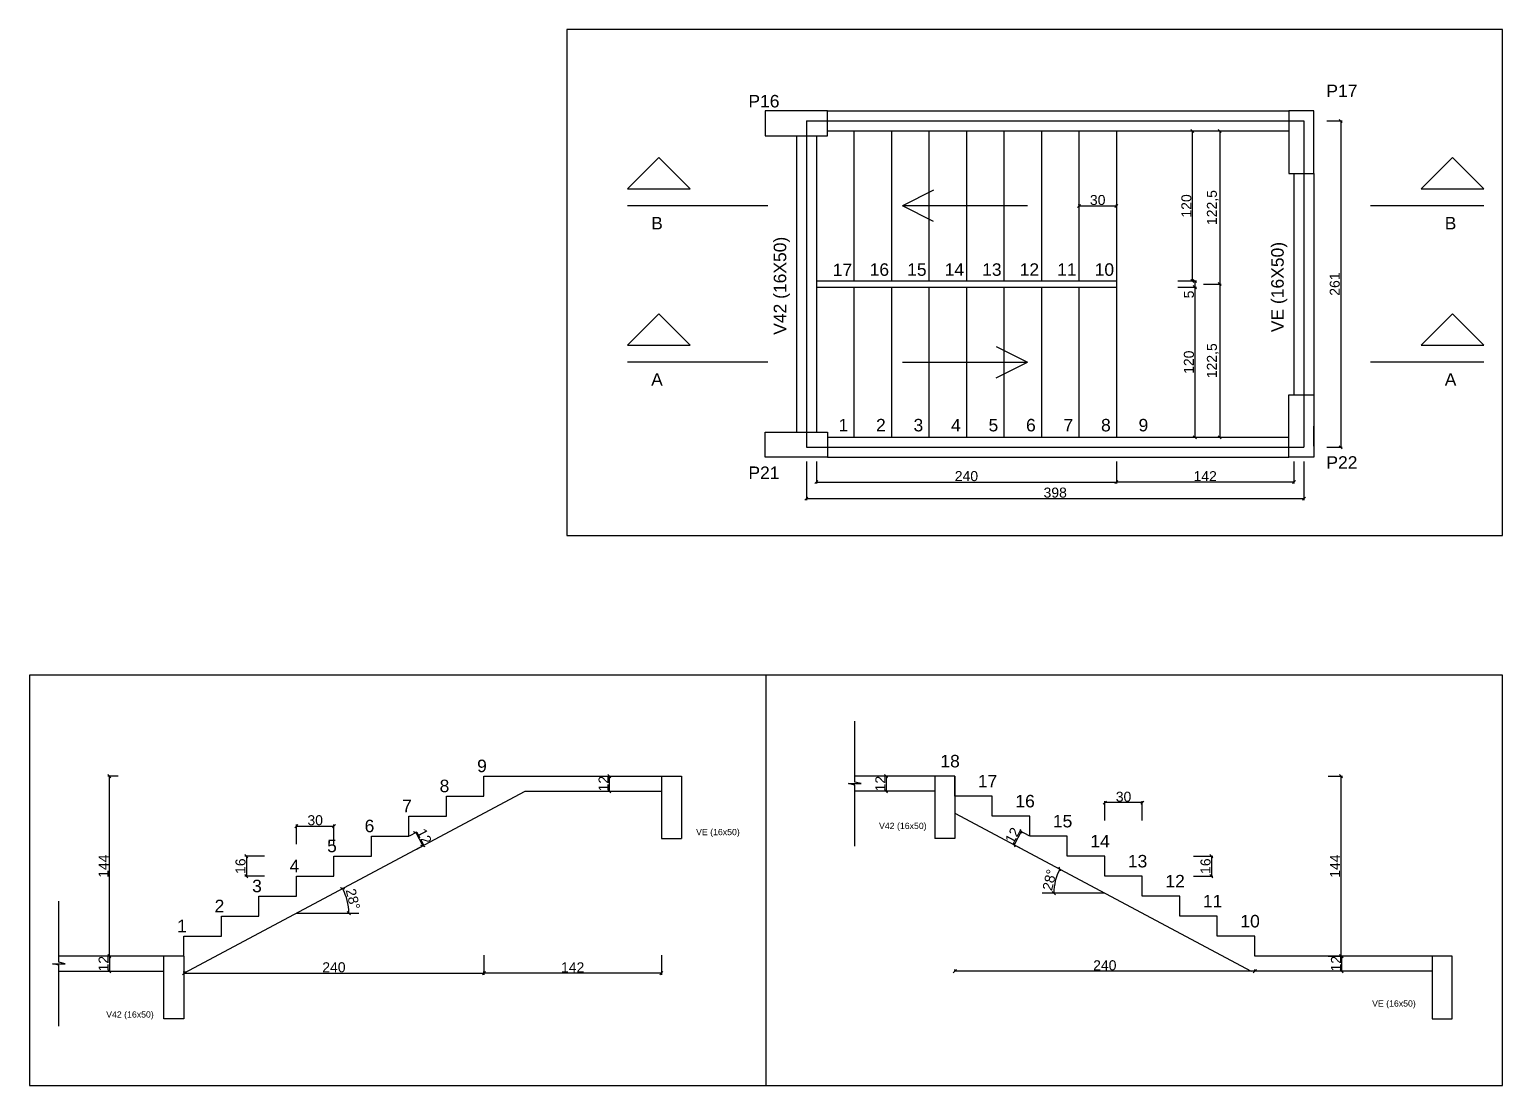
# Model space of a CAD drawing. Header units: millimetres. Extents: x 1050 to 3671, y 607 to 2550.
# Drawn here: x 1050 to 2228, y 607 to 1451 of the extents above; entities that cross this region are included whole.
import ezdxf

# ---------------------------------------------------------------- set-up
doc = ezdxf.new("R2010")
doc.units = ezdxf.units.MM
doc.styles.get("Standard").update_dxf_attribs({"font": 'arial.ttf'})
doc.dimstyles.new('ISO-25', dxfattribs={"dimtxt": 8, "dimasz": 2.5, "dimexe": 1.25, "dimexo": 0.625, "dimtad": 1, "dimtxsty": 'Standard', "dimblk": 'OBLIQUE', "dimcen": 2.5, "dimclrd": 3, "dimclre": 3, "dimclrt": 256, "dimadec": 0, "dimazin": 0, "dimtfac": 1, "dimtmove": 0, "dimatfit": 3, "dimfxl": 1, "dimtfillclr": 2, "dimarcsym": 0})

# ---------------------------------------------------------------- blocks, each defined once
blk = doc.blocks.new('_Oblique')
at = {"color": 0, "linetype": 'ByBlock', "lineweight": -2}
blk.add_line((-0.5, -0.5), (0.5, 0.5), dxfattribs=at)
blk = doc.blocks.new('*D80')
at = {"color": 3, "lineweight": -2, "transparency": 16777216}
for p, q in [((2001.7, 1370), (2001.7, 1247.5)), ((2002.3, 1370), (2002.9, 1370)), ((1988.7, 1247.5), (2002.9, 1247.5))]:
    blk.add_line(p, q, dxfattribs=at)
at = {"layer": 'Defpoints', "color": 0, "transparency": 16777216}
for p in [(2001.7, 1370), (1988.1, 1247.5), (2001.7, 1247.5)]:
    blk.add_point(p, dxfattribs=at)
at = {"color": 3, "lineweight": -2, "transparency": 16777216, "xscale": 2.5, "yscale": 2.5, "zscale": 2.5}
for p, rotation in [((2001.7, 1370), 90), ((2001.7, 1247.5), 270)]:
    blk.add_blockref('_Oblique', p, dxfattribs=dict(at, rotation=rotation))
at = {"transparency": 16777216, "insert": (1996.2, 1308.7), "char_height": 8, "attachment_point": 5, "rotation": 90}
blk.add_mtext('122,5', dxfattribs=at)
blk = doc.blocks.new('*D88')
at = {"color": 3, "lineweight": -2, "transparency": 16777216}
for p, q in [((2001.7, 1247.5), (2001.7, 1125)), ((2002.3, 1247.5), (2002.9, 1247.5)), ((2002.3, 1125), (2002.9, 1125))]:
    blk.add_line(p, q, dxfattribs=at)
at = {"layer": 'Defpoints', "color": 0, "transparency": 16777216}
for p in [(2001.7, 1247.5), (2001.7, 1125), (2001.7, 1125)]:
    blk.add_point(p, dxfattribs=at)
at = {"color": 3, "lineweight": -2, "transparency": 16777216, "xscale": 2.5, "yscale": 2.5, "zscale": 2.5}
for p, rotation in [((2001.7, 1247.5), 90), ((2001.7, 1125), 270)]:
    blk.add_blockref('_Oblique', p, dxfattribs=dict(at, rotation=rotation))
at = {"transparency": 16777216, "insert": (1996.2, 1186.2), "char_height": 8, "attachment_point": 5, "rotation": 90}
blk.add_mtext('122,5', dxfattribs=at)
blk = doc.blocks.new('*D82')
at = {"color": 3, "lineweight": -2, "transparency": 16777216}
for p, q in [((1679.1, 1105.6), (1679.1, 1088)), ((1919.1, 1105.6), (1919.1, 1088)), ((1679.1, 1089.2), (1919.1, 1089.2))]:
    blk.add_line(p, q, dxfattribs=at)
at = {"layer": 'Defpoints', "color": 0, "transparency": 16777216}
for p in [(1679.1, 1106.2), (1919.1, 1106.2), (1919.1, 1089.2)]:
    blk.add_point(p, dxfattribs=at)
at = {"color": 3, "lineweight": -2, "transparency": 16777216, "xscale": 2.5, "yscale": 2.5, "zscale": 2.5, "rotation": 180}
blk.add_blockref('_Oblique', (1679.1, 1089.2), dxfattribs=at)
at = {"color": 3, "lineweight": -2, "transparency": 16777216, "xscale": 2.5, "yscale": 2.5, "zscale": 2.5}
blk.add_blockref('_Oblique', (1919.1, 1089.2), dxfattribs=at)
at = {"transparency": 16777216, "insert": (1799.1, 1093.9), "char_height": 8, "attachment_point": 5}
blk.add_mtext('240', dxfattribs=at)
blk = doc.blocks.new('*D83')
at = {"color": 3, "lineweight": -2, "transparency": 16777216}
for p, q in [((1919.1, 1105.6), (1919.1, 1088)), ((2061.1, 1105.6), (2061.1, 1088)), ((2061.1, 1089.2), (1919.1, 1089.2))]:
    blk.add_line(p, q, dxfattribs=at)
at = {"layer": 'Defpoints', "color": 0, "transparency": 16777216}
for p in [(1919.1, 1106.2), (2061.1, 1106.2), (1919.1, 1089.2)]:
    blk.add_point(p, dxfattribs=at)
at = {"color": 3, "lineweight": -2, "transparency": 16777216, "xscale": 2.5, "yscale": 2.5, "zscale": 2.5, "rotation": 180}
blk.add_blockref('_Oblique', (1919.1, 1089.2), dxfattribs=at)
at = {"color": 3, "lineweight": -2, "transparency": 16777216, "xscale": 2.5, "yscale": 2.5, "zscale": 2.5}
blk.add_blockref('_Oblique', (2061.1, 1089.2), dxfattribs=at)
at = {"transparency": 16777216, "insert": (1990.1, 1093.9), "char_height": 8, "attachment_point": 5}
blk.add_mtext('142', dxfattribs=at)
blk = doc.blocks.new('*D90')
at = {"color": 3, "lineweight": -2, "transparency": 16777216}
for p, q in [((2087.5, 1378), (2099.7, 1378)), ((2098.5, 1378), (2098.5, 1117)), ((2087.5, 1117), (2099.7, 1117))]:
    blk.add_line(p, q, dxfattribs=at)
at = {"layer": 'Defpoints', "color": 0, "transparency": 16777216}
for p in [(2086.8, 1378), (2086.8, 1117), (2098.5, 1117)]:
    blk.add_point(p, dxfattribs=at)
at = {"color": 3, "lineweight": -2, "transparency": 16777216, "xscale": 2.5, "yscale": 2.5, "zscale": 2.5}
for p, rotation in [((2098.5, 1378), 90), ((2098.5, 1117), 270)]:
    blk.add_blockref('_Oblique', p, dxfattribs=dict(at, rotation=rotation))
at = {"transparency": 16777216, "insert": (2093.8, 1247.5), "char_height": 8, "attachment_point": 5, "rotation": 90}
blk.add_mtext('261', dxfattribs=at)
blk = doc.blocks.new('*D91')
at = {"color": 3, "lineweight": -2, "transparency": 16777216}
for p, q in [((1671.1, 1105.6), (1671.1, 1074.7)), ((2069.1, 1105.6), (2069.1, 1074.7)), ((1671.1, 1075.9), (2069.1, 1075.9))]:
    blk.add_line(p, q, dxfattribs=at)
at = {"layer": 'Defpoints', "color": 0, "transparency": 16777216}
for p in [(1671.1, 1106.2), (2069.1, 1106.2), (2069.1, 1075.9)]:
    blk.add_point(p, dxfattribs=at)
at = {"color": 3, "lineweight": -2, "transparency": 16777216, "xscale": 2.5, "yscale": 2.5, "zscale": 2.5, "rotation": 180}
blk.add_blockref('_Oblique', (1671.1, 1075.9), dxfattribs=at)
at = {"color": 3, "lineweight": -2, "transparency": 16777216, "xscale": 2.5, "yscale": 2.5, "zscale": 2.5}
blk.add_blockref('_Oblique', (2069.1, 1075.9), dxfattribs=at)
at = {"transparency": 16777216, "insert": (1870.1, 1080.7), "char_height": 8, "attachment_point": 5}
blk.add_mtext('398', dxfattribs=at)
blk = doc.blocks.new('*D92')
at = {"color": 3, "lineweight": -2, "transparency": 16777216}
for p, q in [((1889.1, 1310.6), (1889.1, 1311.2)), ((1889.1, 1310), (1919.1, 1310)), ((1919.1, 1310.6), (1919.1, 1311.2))]:
    blk.add_line(p, q, dxfattribs=at)
at = {"layer": 'Defpoints', "color": 0, "transparency": 16777216}
for p in [(1889.1, 1310), (1919.1, 1310), (1919.1, 1310)]:
    blk.add_point(p, dxfattribs=at)
at = {"color": 3, "lineweight": -2, "transparency": 16777216, "xscale": 2.5, "yscale": 2.5, "zscale": 2.5, "rotation": 180}
blk.add_blockref('_Oblique', (1889.1, 1310), dxfattribs=at)
at = {"color": 3, "lineweight": -2, "transparency": 16777216, "xscale": 2.5, "yscale": 2.5, "zscale": 2.5}
blk.add_blockref('_Oblique', (1919.1, 1310), dxfattribs=at)
at = {"transparency": 16777216, "insert": (1904.1, 1314.7), "char_height": 8, "attachment_point": 5}
blk.add_mtext('30', dxfattribs=at)
blk = doc.blocks.new('*D93')
at = {"color": 3, "lineweight": -2, "transparency": 16777216}
for p, q in [((1968.2, 1370), (1981.1, 1370)), ((1979.8, 1370), (1979.8, 1250)), ((1968.2, 1250), (1981.1, 1250))]:
    blk.add_line(p, q, dxfattribs=at)
at = {"layer": 'Defpoints', "color": 0, "transparency": 16777216}
for p in [(1967.5, 1370), (1967.5, 1250), (1979.8, 1250)]:
    blk.add_point(p, dxfattribs=at)
at = {"color": 3, "lineweight": -2, "transparency": 16777216, "xscale": 2.5, "yscale": 2.5, "zscale": 2.5}
for p, rotation in [((1979.8, 1370), 90), ((1979.8, 1250), 270)]:
    blk.add_blockref('_Oblique', p, dxfattribs=dict(at, rotation=rotation))
at = {"transparency": 16777216, "insert": (1975.1, 1310), "char_height": 8, "attachment_point": 5, "rotation": 90}
blk.add_mtext('120', dxfattribs=at)
blk = doc.blocks.new('*D94')
at = {"color": 3, "lineweight": -2, "transparency": 16777216}
for p, q in [((1968.2, 1250), (1983.1, 1250)), ((1981.8, 1250), (1981.8, 1245)), ((1968.2, 1245), (1983.1, 1245)), ((1981.8, 1245), (1981.8, 1235.9))]:
    blk.add_line(p, q, dxfattribs=at)
at = {"layer": 'Defpoints', "color": 0, "transparency": 16777216}
for p in [(1967.5, 1250), (1967.5, 1245), (1981.8, 1245)]:
    blk.add_point(p, dxfattribs=at)
at = {"color": 3, "lineweight": -2, "transparency": 16777216, "xscale": 2.5, "yscale": 2.5, "zscale": 2.5}
for p, rotation in [((1981.8, 1250), 90), ((1981.8, 1245), 270)]:
    blk.add_blockref('_Oblique', p, dxfattribs=dict(at, rotation=rotation))
at = {"transparency": 16777216, "insert": (1977.1, 1239.2), "char_height": 8, "attachment_point": 5, "rotation": 90}
blk.add_mtext('5', dxfattribs=at)
blk = doc.blocks.new('*D95')
at = {"color": 3, "lineweight": -2, "transparency": 16777216}
for p, q in [((1968.2, 1245), (1983.1, 1245)), ((1981.8, 1245), (1981.8, 1125)), ((1919.7, 1125), (1983.1, 1125))]:
    blk.add_line(p, q, dxfattribs=at)
at = {"layer": 'Defpoints', "color": 0, "transparency": 16777216}
for p in [(1967.5, 1245), (1919.1, 1125), (1981.8, 1125)]:
    blk.add_point(p, dxfattribs=at)
at = {"color": 3, "lineweight": -2, "transparency": 16777216, "xscale": 2.5, "yscale": 2.5, "zscale": 2.5}
for p, rotation in [((1981.8, 1245), 90), ((1981.8, 1125), 270)]:
    blk.add_blockref('_Oblique', p, dxfattribs=dict(at, rotation=rotation))
at = {"transparency": 16777216, "insert": (1977.1, 1185), "char_height": 8, "attachment_point": 5, "rotation": 90}
blk.add_mtext('120', dxfattribs=at)
blk = doc.blocks.new('*D101')
at = {"color": 3, "lineweight": -2, "transparency": 16777216}
for p, q in [((1513.4, 854), (1513.4, 842)), ((1514.1, 854), (1514.7, 854)), ((1514.1, 842), (1514.7, 842))]:
    blk.add_line(p, q, dxfattribs=at)
at = {"layer": 'Defpoints', "color": 0, "transparency": 16777216}
for p in [(1513.4, 854), (1513.4, 842), (1513.4, 842)]:
    blk.add_point(p, dxfattribs=at)
at = {"color": 3, "lineweight": -2, "transparency": 16777216, "xscale": 2.5, "yscale": 2.5, "zscale": 2.5}
for p, rotation in [((1513.4, 854), 90), ((1513.4, 842), 270)]:
    blk.add_blockref('_Oblique', p, dxfattribs=dict(at, rotation=rotation))
at = {"transparency": 16777216, "insert": (1508.8, 848), "char_height": 8, "attachment_point": 5, "rotation": 90}
blk.add_mtext('12', dxfattribs=at)
blk = doc.blocks.new('*D111')
at = {"color": 3, "lineweight": -2, "transparency": 16777216}
for p, q in [((1353.6, 806.3), (1359.6, 809.5)), ((1358.5, 808.9), (1364.1, 798.3)), ((1359.3, 795.7), (1365.2, 798.9))]:
    blk.add_line(p, q, dxfattribs=at)
at = {"layer": 'Defpoints', "color": 0, "transparency": 16777216}
for p in [(1353.1, 806), (1358.7, 795.4), (1364.1, 798.3)]:
    blk.add_point(p, dxfattribs=at)
at = {"color": 3, "lineweight": -2, "transparency": 16777216, "xscale": 2.5, "yscale": 2.5, "zscale": 2.5}
for p, rotation in [((1358.5, 808.9), 118.072486935853), ((1364.1, 798.3), 298.072486935853)]:
    blk.add_blockref('_Oblique', p, dxfattribs=dict(at, rotation=rotation))
at = {"transparency": 16777216, "insert": (1365.4, 805.8), "char_height": 8, "attachment_point": 5, "rotation": 298.0725}
blk.add_mtext('12', dxfattribs=at)
blk = doc.blocks.new('*D102')
at = {"color": 3, "lineweight": -2, "transparency": 16777216}
for p, q in [((1237.5, 790), (1221.8, 790)), ((1223.1, 790), (1223.1, 774)), ((1237.5, 774), (1221.8, 774))]:
    blk.add_line(p, q, dxfattribs=at)
at = {"layer": 'Defpoints', "color": 0, "transparency": 16777216}
for p in [(1238.1, 790), (1223.1, 774), (1238.1, 774)]:
    blk.add_point(p, dxfattribs=at)
at = {"color": 3, "lineweight": -2, "transparency": 16777216, "xscale": 2.5, "yscale": 2.5, "zscale": 2.5}
for p, rotation in [((1223.1, 790), 90), ((1223.1, 774), 270)]:
    blk.add_blockref('_Oblique', p, dxfattribs=dict(at, rotation=rotation))
at = {"transparency": 16777216, "insert": (1218.4, 782), "char_height": 8, "attachment_point": 5, "rotation": 90}
blk.add_mtext('16', dxfattribs=at)
blk = doc.blocks.new('*D103')
at = {"color": 3, "lineweight": -2, "transparency": 16777216}
for p, q in [((1263.1, 799.6), (1263.1, 815.3)), ((1263.1, 814), (1293.1, 814)), ((1293.1, 799.6), (1293.1, 815.3))]:
    blk.add_line(p, q, dxfattribs=at)
at = {"layer": 'Defpoints', "color": 0, "transparency": 16777216}
for p in [(1293.1, 814), (1263.1, 799), (1293.1, 799)]:
    blk.add_point(p, dxfattribs=at)
at = {"color": 3, "lineweight": -2, "transparency": 16777216, "xscale": 2.5, "yscale": 2.5, "zscale": 2.5, "rotation": 180}
blk.add_blockref('_Oblique', (1263.1, 814), dxfattribs=at)
at = {"color": 3, "lineweight": -2, "transparency": 16777216, "xscale": 2.5, "yscale": 2.5, "zscale": 2.5}
blk.add_blockref('_Oblique', (1293.1, 814), dxfattribs=at)
at = {"transparency": 16777216, "insert": (1278.1, 818.7), "char_height": 8, "attachment_point": 5}
blk.add_mtext('30', dxfattribs=at)
blk = doc.blocks.new('*D98')
at = {"color": 3, "lineweight": -2, "transparency": 16777216}
for p, q in [((1120.4, 854), (1112.2, 854)), ((1113.5, 710), (1113.5, 854)), ((1120.4, 710), (1112.2, 710))]:
    blk.add_line(p, q, dxfattribs=at)
at = {"layer": 'Defpoints', "color": 0, "transparency": 16777216}
for p in [(1113.5, 854), (1121.1, 854), (1121.1, 710)]:
    blk.add_point(p, dxfattribs=at)
at = {"color": 3, "lineweight": -2, "transparency": 16777216, "xscale": 2.5, "yscale": 2.5, "zscale": 2.5}
for p, rotation in [((1113.5, 854), 90), ((1113.5, 710), 270)]:
    blk.add_blockref('_Oblique', p, dxfattribs=dict(at, rotation=rotation))
at = {"transparency": 16777216, "insert": (1108.8, 782), "char_height": 8, "attachment_point": 5, "rotation": 90}
blk.add_mtext('144', dxfattribs=at)
blk = doc.blocks.new('*D100')
at = {"color": 3, "lineweight": -2, "transparency": 16777216}
for p, q in [((1413.1, 710.8), (1413.1, 695.2)), ((1555.1, 710.8), (1555.1, 695.2)), ((1555.1, 696.4), (1413.1, 696.4))]:
    blk.add_line(p, q, dxfattribs=at)
at = {"layer": 'Defpoints', "color": 0, "transparency": 16777216}
for p in [(1413.1, 711.4), (1555.1, 711.4), (1413.1, 696.4)]:
    blk.add_point(p, dxfattribs=at)
at = {"color": 3, "lineweight": -2, "transparency": 16777216, "xscale": 2.5, "yscale": 2.5, "zscale": 2.5, "rotation": 180}
blk.add_blockref('_Oblique', (1413.1, 696.4), dxfattribs=at)
at = {"color": 3, "lineweight": -2, "transparency": 16777216, "xscale": 2.5, "yscale": 2.5, "zscale": 2.5}
blk.add_blockref('_Oblique', (1555.1, 696.4), dxfattribs=at)
at = {"transparency": 16777216, "insert": (1484.1, 701.1), "char_height": 8, "attachment_point": 5}
blk.add_mtext('142', dxfattribs=at)
blk = doc.blocks.new('*D109')
at = {"color": 3, "lineweight": -2, "transparency": 16777216}
for p, q in [((1173.1, 697), (1173.1, 697.7)), ((1173.1, 696.4), (1413.1, 696.4)), ((1413.1, 697), (1413.1, 697.7))]:
    blk.add_line(p, q, dxfattribs=at)
at = {"layer": 'Defpoints', "color": 0, "transparency": 16777216}
for p in [(1173.1, 696.4), (1413.1, 696.4), (1413.1, 696.4)]:
    blk.add_point(p, dxfattribs=at)
at = {"color": 3, "lineweight": -2, "transparency": 16777216, "xscale": 2.5, "yscale": 2.5, "zscale": 2.5, "rotation": 180}
blk.add_blockref('_Oblique', (1173.1, 696.4), dxfattribs=at)
at = {"color": 3, "lineweight": -2, "transparency": 16777216, "xscale": 2.5, "yscale": 2.5, "zscale": 2.5}
blk.add_blockref('_Oblique', (1413.1, 696.4), dxfattribs=at)
at = {"transparency": 16777216, "insert": (1293.1, 701.1), "char_height": 8, "attachment_point": 5}
blk.add_mtext('240', dxfattribs=at)
blk = doc.blocks.new('*D116')
at = {"color": 3, "lineweight": -2, "transparency": 16777216}
blk.add_arc((1909.8, 760.4), 40.8, 151.9275, 180, dxfattribs=at)
at = {"layer": 'Defpoints', "color": 0, "transparency": 16777216}
for p in [(1789.8, 824.4), (1871.2, 773.5), (1859.8, 760.4), (1909.8, 760.4), (2026.8, 698)]:
    blk.add_point(p, dxfattribs=at)
at = {"color": 3, "lineweight": -2, "transparency": 16777216, "xscale": 2.5, "yscale": 2.5, "zscale": 2.5}
for p, rotation in [((1873.8, 779.6), 61.92751306414694), ((1869, 760.4), 270)]:
    blk.add_blockref('_Oblique', p, dxfattribs=dict(at, rotation=rotation))
at = {"transparency": 16777216, "insert": (1865.6, 771), "char_height": 8, "attachment_point": 5, "rotation": 76.4981}
blk.add_mtext('28°', dxfattribs=at)
blk = doc.blocks.new('*D106')
at = {"color": 3, "lineweight": -2, "transparency": 16777216}
for p, q in [((1789.8, 698.6), (1789.8, 699.3)), ((2029.8, 698), (1789.8, 698)), ((2029.8, 698.6), (2029.8, 699.3))]:
    blk.add_line(p, q, dxfattribs=at)
at = {"layer": 'Defpoints', "color": 0, "transparency": 16777216}
for p in [(1789.8, 698), (1789.8, 698), (2029.8, 698)]:
    blk.add_point(p, dxfattribs=at)
at = {"color": 3, "lineweight": -2, "transparency": 16777216, "xscale": 2.5, "yscale": 2.5, "zscale": 2.5, "rotation": 180}
blk.add_blockref('_Oblique', (1789.8, 698), dxfattribs=at)
at = {"color": 3, "lineweight": -2, "transparency": 16777216, "xscale": 2.5, "yscale": 2.5, "zscale": 2.5}
blk.add_blockref('_Oblique', (2029.8, 698), dxfattribs=at)
at = {"transparency": 16777216, "insert": (1909.8, 702.7), "char_height": 8, "attachment_point": 5}
blk.add_mtext('240', dxfattribs=at)
blk = doc.blocks.new('*D107')
at = {"color": 3, "lineweight": -2, "transparency": 16777216}
for p, q in [((1980.7, 790), (1996.3, 790)), ((1995.1, 790), (1995.1, 774)), ((1980.7, 774), (1996.3, 774))]:
    blk.add_line(p, q, dxfattribs=at)
at = {"layer": 'Defpoints', "color": 0, "transparency": 16777216}
for p in [(1980.1, 790), (1980.1, 774), (1995.1, 774)]:
    blk.add_point(p, dxfattribs=at)
at = {"color": 3, "lineweight": -2, "transparency": 16777216, "xscale": 2.5, "yscale": 2.5, "zscale": 2.5}
for p, rotation in [((1995.1, 790), 90), ((1995.1, 774), 270)]:
    blk.add_blockref('_Oblique', p, dxfattribs=dict(at, rotation=rotation))
at = {"transparency": 16777216, "insert": (1990.4, 782), "char_height": 8, "attachment_point": 5, "rotation": 90}
blk.add_mtext('16', dxfattribs=at)
blk = doc.blocks.new('*D108')
at = {"color": 3, "lineweight": -2, "transparency": 16777216}
for p, q in [((1909.8, 818.4), (1909.8, 834)), ((1939.8, 832.8), (1909.8, 832.8)), ((1939.8, 818.4), (1939.8, 834))]:
    blk.add_line(p, q, dxfattribs=at)
at = {"layer": 'Defpoints', "color": 0, "transparency": 16777216}
for p in [(1909.8, 832.8), (1909.8, 817.8), (1939.8, 817.8)]:
    blk.add_point(p, dxfattribs=at)
at = {"color": 3, "lineweight": -2, "transparency": 16777216, "xscale": 2.5, "yscale": 2.5, "zscale": 2.5, "rotation": 180}
blk.add_blockref('_Oblique', (1909.8, 832.8), dxfattribs=at)
at = {"color": 3, "lineweight": -2, "transparency": 16777216, "xscale": 2.5, "yscale": 2.5, "zscale": 2.5}
blk.add_blockref('_Oblique', (1939.8, 832.8), dxfattribs=at)
at = {"transparency": 16777216, "insert": (1924.8, 837.5), "char_height": 8, "attachment_point": 5}
blk.add_mtext('30', dxfattribs=at)
blk = doc.blocks.new('*D112')
at = {"color": 3, "lineweight": -2, "transparency": 16777216}
for p, q in [((2099.3, 698), (2099.3, 710)), ((2099.9, 710), (2100.6, 710)), ((2099.9, 698), (2100.6, 698))]:
    blk.add_line(p, q, dxfattribs=at)
at = {"layer": 'Defpoints', "color": 0, "transparency": 16777216}
for p in [(2099.3, 710), (2099.3, 710), (2099.3, 698)]:
    blk.add_point(p, dxfattribs=at)
at = {"color": 3, "lineweight": -2, "transparency": 16777216, "xscale": 2.5, "yscale": 2.5, "zscale": 2.5}
for p, rotation in [((2099.3, 710), 90), ((2099.3, 698), 270)]:
    blk.add_blockref('_Oblique', p, dxfattribs=dict(at, rotation=rotation))
at = {"transparency": 16777216, "insert": (2094.7, 704), "char_height": 8, "attachment_point": 5, "rotation": 90}
blk.add_mtext('12', dxfattribs=at)
blk = doc.blocks.new('*D113')
at = {"color": 3, "lineweight": -2, "transparency": 16777216}
for p, q in [((1113.5, 710), (1113.5, 698)), ((1114.1, 710), (1114.7, 710)), ((1114.1, 698), (1114.7, 698))]:
    blk.add_line(p, q, dxfattribs=at)
at = {"layer": 'Defpoints', "color": 0, "transparency": 16777216}
for p in [(1113.5, 710), (1113.5, 698), (1113.5, 698)]:
    blk.add_point(p, dxfattribs=at)
at = {"color": 3, "lineweight": -2, "transparency": 16777216, "xscale": 2.5, "yscale": 2.5, "zscale": 2.5}
for p, rotation in [((1113.5, 710), 90), ((1113.5, 698), 270)]:
    blk.add_blockref('_Oblique', p, dxfattribs=dict(at, rotation=rotation))
at = {"transparency": 16777216, "insert": (1108.8, 704), "char_height": 8, "attachment_point": 5, "rotation": 90}
blk.add_mtext('12', dxfattribs=at)
blk = doc.blocks.new('*D114')
at = {"color": 3, "lineweight": -2, "transparency": 16777216}
for p, q in [((1842.9, 809.7), (1837.3, 799.1)), ((1849.3, 806.3), (1841.8, 810.3)), ((1843.6, 795.7), (1836.2, 799.7))]:
    blk.add_line(p, q, dxfattribs=at)
at = {"layer": 'Defpoints', "color": 0, "transparency": 16777216}
for p in [(1849.8, 806), (1837.3, 799.1), (1844.2, 795.4)]:
    blk.add_point(p, dxfattribs=at)
at = {"color": 3, "lineweight": -2, "transparency": 16777216, "xscale": 2.5, "yscale": 2.5, "zscale": 2.5}
for p, rotation in [((1842.9, 809.7), 61.92751306414694), ((1837.3, 799.1), 241.927513064147)]:
    blk.add_blockref('_Oblique', p, dxfattribs=dict(at, rotation=rotation))
at = {"transparency": 16777216, "insert": (1836, 806.6), "char_height": 8, "attachment_point": 5, "rotation": 61.9275}
blk.add_mtext('12', dxfattribs=at)
blk = doc.blocks.new('*D104')
at = {"color": 3, "lineweight": -2, "transparency": 16777216}
for p, q in [((2088.5, 854), (2099.9, 854)), ((2098.7, 854), (2098.7, 710)), ((2088.5, 710), (2099.9, 710))]:
    blk.add_line(p, q, dxfattribs=at)
at = {"layer": 'Defpoints', "color": 0, "transparency": 16777216}
for p in [(2087.9, 854), (2087.9, 710), (2098.7, 710)]:
    blk.add_point(p, dxfattribs=at)
at = {"color": 3, "lineweight": -2, "transparency": 16777216, "xscale": 2.5, "yscale": 2.5, "zscale": 2.5}
for p, rotation in [((2098.7, 854), 90), ((2098.7, 710), 270)]:
    blk.add_blockref('_Oblique', p, dxfattribs=dict(at, rotation=rotation))
at = {"transparency": 16777216, "insert": (2094, 782), "char_height": 8, "attachment_point": 5, "rotation": 90}
blk.add_mtext('144', dxfattribs=at)
blk = doc.blocks.new('*D115')
at = {"color": 3, "lineweight": -2, "transparency": 16777216}
for p, q in [((1734.8, 854), (1734.8, 842)), ((1735.4, 854), (1736.1, 854)), ((1735.4, 842), (1736.1, 842))]:
    blk.add_line(p, q, dxfattribs=at)
at = {"layer": 'Defpoints', "color": 0, "transparency": 16777216}
for p in [(1734.8, 854), (1734.8, 842), (1734.8, 842)]:
    blk.add_point(p, dxfattribs=at)
at = {"color": 3, "lineweight": -2, "transparency": 16777216, "xscale": 2.5, "yscale": 2.5, "zscale": 2.5}
for p, rotation in [((1734.8, 854), 90), ((1734.8, 842), 270)]:
    blk.add_blockref('_Oblique', p, dxfattribs=dict(at, rotation=rotation))
at = {"transparency": 16777216, "insert": (1730.2, 848), "char_height": 8, "attachment_point": 5, "rotation": 90}
blk.add_mtext('12', dxfattribs=at)
blk = doc.blocks.new('*D117')
at = {"color": 3, "lineweight": -2, "transparency": 16777216}
blk.add_arc((1263.1, 744.4), 41.9, 0, 28.0725, dxfattribs=at)
at = {"layer": 'Defpoints', "color": 0, "transparency": 16777216}
for p in [(1446.1, 842), (1263.1, 744.4), (1304.4, 751.2), (1313.1, 744.4), (1173.1, 696.4)]:
    blk.add_point(p, dxfattribs=at)
at = {"color": 3, "lineweight": -2, "transparency": 16777216, "xscale": 2.5, "yscale": 2.5, "zscale": 2.5}
for p, rotation in [((1300, 764.1), 118.0724869358528), ((1305, 744.4), 270)]:
    blk.add_blockref('_Oblique', p, dxfattribs=dict(at, rotation=rotation))
at = {"transparency": 16777216, "insert": (1308.3, 755.7), "char_height": 8, "attachment_point": 5, "rotation": 284.0362}
blk.add_mtext('28°', dxfattribs=at)

msp = doc.modelspace()

# ---------------------------------------------------------------- linework, layer by layer
for p, q in [((2227.984, 1451.112), (1479.37, 1451.112)), ((1479.37, 1451.112), (1479.37, 1046.569)), ((2227.984, 1046.569), (2227.984, 1451.112)), ((1688.074, 1385.998), (1638.074, 1385.998)), ((1638.074, 1385.998), (1638.074, 1365.998)), ((1688.074, 1365.998), (1688.074, 1385.998)), ((1688.074, 1385.998), (1919.074, 1385.998)), ((1919.074, 1385.998), (2057.074, 1385.998)), ((2057.074, 1385.998), (2057.074, 1335.998)), ((2077.074, 1385.998), (2057.074, 1385.998)), ((2077.074, 1335.998), (2077.074, 1385.998)), ((1671.074, 1377.998), (1671.074, 1116.998)), ((1671.074, 1377.998), (2069.074, 1377.998)), ((1688.074, 1369.998), (1919.074, 1369.998)), ((1709.074, 1369.998), (1709.074, 1249.998)), ((1739.074, 1369.998), (1739.074, 1249.998)), ((1769.074, 1369.998), (1769.074, 1249.998)), ((1799.074, 1369.998), (1799.074, 1249.998)), ((1829.074, 1369.998), (1829.074, 1249.998)), ((1859.074, 1369.998), (1859.074, 1249.998)), ((1889.074, 1369.998), (1889.074, 1249.998)), ((1919.074, 1369.998), (2057.074, 1369.998)), ((1919.074, 1369.998), (1919.074, 1124.998)), ((2069.074, 1377.998), (2069.074, 1116.998)), ((1638.074, 1365.998), (1688.074, 1365.998)), ((1663.074, 1365.998), (1663.074, 1128.998)), ((1679.074, 1365.998), (1679.074, 1128.998)), ((1553.025, 1348.622), (1528.025, 1323.622)), ((1578.025, 1323.622), (1553.025, 1348.622)), ((2187.903, 1348.622), (2162.903, 1323.622)), ((2212.903, 1323.622), (2187.903, 1348.622)), ((2057.074, 1335.998), (2077.074, 1335.998)), ((2061.074, 1335.998), (2061.074, 1158.998)), ((2077.074, 1335.998), (2077.074, 1158.998)), ((1528.025, 1323.622), (1578.025, 1323.622)), ((1772.872, 1322.498), (1747.872, 1309.998)), ((2162.903, 1323.622), (2212.903, 1323.622)), ((1640.247, 1309.998), (1528.025, 1309.998)), ((1847.872, 1309.998), (1747.872, 1309.998)), ((1772.872, 1297.498), (1747.872, 1309.998)), ((2212.903, 1309.998), (2122.455, 1309.998)), ((1679.074, 1249.998), (1919.074, 1249.998)), ((1679.074, 1244.998), (1919.074, 1244.998)), ((1709.074, 1244.998), (1709.074, 1124.998)), ((1739.074, 1244.998), (1739.074, 1124.998)), ((1769.074, 1244.998), (1769.074, 1124.998)), ((1799.074, 1244.998), (1799.074, 1124.998)), ((1829.074, 1244.998), (1829.074, 1124.998)), ((1859.074, 1244.998), (1859.074, 1124.998)), ((1889.074, 1244.998), (1889.074, 1124.998)), ((1553.025, 1223.622), (1528.025, 1198.622)), ((1578.025, 1198.622), (1553.025, 1223.622)), ((2187.903, 1223.622), (2162.903, 1198.622)), ((2212.903, 1198.622), (2187.903, 1223.622)), ((1528.025, 1198.622), (1578.025, 1198.622)), ((1822.872, 1197.498), (1847.872, 1184.998)), ((2162.903, 1198.622), (2212.903, 1198.622)), ((1640.247, 1184.998), (1528.025, 1184.998)), ((1747.872, 1184.998), (1847.872, 1184.998)), ((1822.872, 1172.498), (1847.872, 1184.998)), ((2212.903, 1184.998), (2122.455, 1184.998)), ((2057.074, 1108.998), (2057.074, 1158.998)), ((2057.074, 1158.998), (2077.074, 1158.998)), ((2077.074, 1158.998), (2077.074, 1108.998)), ((2077.074, 1117.998), (2077.074, 1133.998)), ((1638.074, 1128.998), (1688.074, 1128.998)), ((1638.074, 1108.998), (1638.074, 1128.998)), ((1688.074, 1128.998), (1688.074, 1108.998)), ((1688.074, 1124.998), (2057.074, 1124.998)), ((1688.074, 1108.998), (1638.074, 1108.998)), ((1671.074, 1116.998), (2069.074, 1116.998)), ((1688.074, 1108.998), (2057.074, 1108.998)), ((2077.074, 1108.998), (2057.074, 1108.998)), ((1479.37, 1046.569), (2227.984, 1046.569)), ((1638.752, 934.656), (1638.752, 606.585)), ((1709.802, 849.265), (1709.802, 898.015)), ((1413.08, 838.015), (1413.08, 854.015)), ((1413.08, 854.015), (1555.08, 854.015)), ((1555.08, 854.015), (1555.08, 854.015)), ((1555.08, 854.015), (1555.08, 804.015)), ((1555.08, 854.015), (1571.08, 854.015)), ((1571.08, 854.015), (1571.08, 804.015)), ((1759.802, 854.015), (1709.802, 854.015)), ((1714.802, 848.015), (1709.802, 849.265)), ((1789.802, 854.015), (1759.802, 854.015)), ((1773.802, 854.015), (1773.802, 804.015)), ((1789.802, 838.015), (1789.802, 854.015)), ((1789.802, 854.015), (1789.802, 804.015)), ((1173.08, 696.415), (1446.08, 842.015)), ((1383.08, 822.015), (1383.08, 838.015)), ((1383.08, 838.015), (1413.08, 838.015)), ((1446.08, 842.015), (1555.08, 841.964)), ((1704.802, 848.015), (1714.802, 848.015)), ((1709.802, 846.765), (1704.802, 848.015)), ((1709.802, 798.015), (1709.802, 846.765)), ((1773.802, 842.015), (1709.802, 842.015)), ((1819.802, 838.015), (1789.802, 838.015)), ((1819.802, 822.015), (1819.802, 838.015)), ((1353.08, 806.015), (1353.08, 822.015)), ((1353.08, 822.015), (1383.08, 822.015)), ((1789.802, 824.415), (2026.802, 698.015)), ((1849.802, 822.015), (1819.802, 822.015)), ((1849.802, 806.015), (1849.802, 822.015)), ((1323.08, 790.015), (1323.08, 806.015)), ((1323.08, 806.015), (1353.08, 806.015)), ((1555.08, 804.015), (1571.08, 804.015)), ((1789.802, 804.015), (1773.802, 804.015)), ((1879.802, 806.015), (1849.802, 806.015)), ((1879.802, 790.015), (1879.802, 806.015)), ((1293.08, 774.015), (1293.08, 790.015)), ((1293.08, 790.015), (1323.08, 790.015)), ((1909.802, 790.015), (1879.802, 790.015)), ((1909.802, 774.015), (1909.802, 790.015)), ((1263.08, 758.015), (1263.08, 774.015)), ((1263.08, 774.015), (1293.08, 774.015)), ((1939.802, 774.015), (1909.802, 774.015)), ((1939.802, 758.015), (1939.802, 774.015)), ((1233.08, 742.015), (1233.08, 758.015)), ((1233.08, 758.015), (1263.08, 758.015)), ((1969.802, 758.015), (1939.802, 758.015)), ((1969.802, 742.015), (1969.802, 758.015)), ((1073.08, 705.265), (1073.08, 754.015)), ((1203.08, 726.015), (1203.08, 742.015)), ((1203.08, 742.015), (1233.08, 742.015)), ((1999.802, 742.015), (1969.802, 742.015)), ((1999.802, 726.015), (1999.802, 742.015)), ((1173.08, 710.015), (1173.08, 726.015)), ((1173.08, 726.015), (1203.08, 726.015)), ((2029.802, 726.015), (1999.802, 726.015)), ((2029.802, 710.015), (2029.802, 726.015)), ((1173.08, 710.015), (1073.08, 710.015)), ((1157.08, 660.015), (1157.08, 710.015)), ((1173.08, 710.015), (1173.08, 660.015)), ((2171.802, 710.015), (2029.802, 710.015)), ((2187.802, 710.015), (2171.802, 710.015)), ((2171.802, 710.015), (2171.802, 660.015)), ((2187.802, 660.015), (2187.802, 710.015)), ((1068.08, 704.015), (1078.08, 704.015)), ((1073.08, 702.765), (1068.08, 704.015)), ((1078.08, 704.015), (1073.08, 705.265)), ((1073.08, 654.015), (1073.08, 702.765)), ((1073.08, 698.015), (1157.08, 698.015)), ((2171.802, 698.015), (2026.802, 698.015)), ((1173.08, 660.015), (1157.08, 660.015)), ((2171.802, 660.015), (2187.802, 660.015))]:
    msp.add_line(p, q)
at = {"color": 3}
for p, q in [((1909.802, 760.415), (1859.802, 760.415)), ((1263.08, 744.415), (1313.08, 744.415))]:
    msp.add_line(p, q, dxfattribs=at)
msp.add_lwpolyline([(1049.521, 606.585), (2227.984, 606.585), (2227.984, 934.656), (1049.521, 934.656)], close=True)

# ---------------------------------------------------------------- texts
at = {"attachment_point": 1}
for s, width, heights, insert, char_height in [('P17', 5.43446, [0], (2087.053, 1406.99), 10), ('P16', 5.43446, [0], (1624.682, 1398.776), 10), ('B', 16.18044, [19.572], (1546.881, 1301.2), 10), ('B', 16.18044, [19.572], (2181.759, 1301.2), 10), ('17', 5.43446, [0], (1692.17, 1263.902), 10), ('16', 5.43446, [0], (1721.679, 1264.112), 10), ('15', 5.43446, [0], (1751.679, 1264.112), 10), ('14', 5.43446, [0], (1781.679, 1264.112), 10), ('13', 5.43446, [0], (1811.679, 1264.112), 10), ('12', 5.43446, [0], (1841.679, 1264.112), 10), ('11', 5.43446, [0], (1871.679, 1264.112), 10), ('10', 5.43446, [0], (1901.679, 1264.112), 10), ('A', 16.18044, [19.572], (1546.881, 1176.2), 10), ('A', 16.18044, [19.572], (2181.759, 1176.2), 10), ('1', 5.43446, [0], (1696.785, 1139.706), 10), ('2', 5.43446, [0], (1726.785, 1139.706), 10), ('3', 5.43446, [0], (1756.785, 1139.706), 10), ('4', 5.43446, [0], (1786.785, 1139.706), 10), ('5', 5.43446, [0], (1816.785, 1139.706), 10), ('6', 5.43446, [0], (1846.785, 1139.706), 10), ('7', 5.43446, [0], (1876.785, 1139.706), 10), ('8', 5.43446, [0], (1906.785, 1139.706), 10), ('9', 5.43446, [0], (1936.785, 1139.706), 10), ('P22', 5.43446, [0], (2087.053, 1109.836), 10), ('P21', 5.43446, [0], (1624.682, 1101.622), 10), ('9', 5.43446, [0], (1407.645, 867.186), 10), ('18', 5.43446, [0], (1778.256, 871.022), 10), ('8', 5.43446, [0], (1377.645, 851.186), 10), ('17', 5.43446, [0], (1808.256, 855.022), 10), ('16', 5.43446, [0], (1838.256, 839.022), 10), ('7', 5.43446, [0], (1347.645, 835.186), 10), ('6', 5.43446, [0], (1317.645, 819.186), 10), ('V42 (16x50)', 39.41988, [12.526], (1729.174, 816.709), 5), ('15', 5.43446, [0], (1868.256, 823.022), 10), ('5', 5.43446, [0], (1287.645, 803.186), 10), ('VE (16x50)', 37.63117, [14.293], (1582.836, 811.79), 5), ('14', 5.43446, [0], (1898.256, 807.022), 10), ('13', 5.43446, [0], (1928.256, 791.022), 10), ('4', 5.43446, [0], (1257.645, 787.186), 10), ('3', 5.43446, [0], (1227.645, 771.186), 10), ('12', 5.43446, [0], (1958.256, 775.022), 10), ('2', 5.43446, [0], (1197.645, 755.186), 10), ('11', 5.43446, [0], (1988.256, 759.022), 10), ('10', 5.43446, [0], (2018.256, 743.022), 10), ('1', 5.43446, [0], (1167.645, 739.186), 10), ('VE (16x50)', 37.63117, [14.293], (2123.648, 674.705), 5), ('V42 (16x50)', 39.41988, [12.526], (1110.914, 665.902), 5)]:
    msp.add_mtext_dynamic_manual_height_columns(s, width=width, gutter_width=12.5, heights=heights, dxfattribs=dict(at, insert=insert, char_height=char_height))
at = {"char_height": 10, "attachment_point": 1, "rotation": 90}
for s, width, insert in [('V42 (16X50)', 93.78209, (1644.917, 1206.933)), ('VE (16X50)', 75.35889, (2042.917, 1209.025))]:
    msp.add_mtext_dynamic_manual_height_columns(s, width=width, gutter_width=12.5, heights=[17.225], dxfattribs=dict(at, insert=insert))

# ---------------------------------------------------------------- dimensions: what is measured, and where the dimension line sits
for p1, p2, distance, picture, middle in [((2086.832, 1377.998), (2086.832, 1116.998), 11.648, '*D90', (2093.77, 1247.498)), ((1967.526, 1369.998), (1967.526, 1249.998), 12.275, '*D93', (1975.091, 1309.998))]:
    dim = msp.add_aligned_dim(p1=p1, p2=p2, distance=distance, dimstyle='ISO-25')
    dim.commit()
    dim.dimension.update_dxf_attribs({"geometry": picture, "text_midpoint": middle})
for base, p1, p2, angle, picture, middle in [((2001.654, 1247.498), (2001.654, 1369.998), (1988.074, 1247.498), 90, '*D80', (1996.221, 1308.748)), ((1981.801, 1244.998), (1967.526, 1249.998), (1967.526, 1244.998), 90, '*D94', (1977.108, 1239.221)), ((1981.801, 1124.998), (1967.526, 1244.998), (1919.074, 1124.998), 90, '*D95', (1977.092, 1184.998)), ((2001.654, 1124.998), (2001.654, 1247.498), (2001.654, 1124.998), 90, '*D88', (1996.221, 1186.248)), ((1513.446, 842.015), (1513.446, 854.015), (1513.446, 842.015), 90, '*D101', (1508.804, 848.015)), ((1734.802, 842.015), (1734.802, 854.015), (1734.802, 842.015), 90, '*D115', (1730.161, 848.015)), ((2098.677, 710.015), (2087.885, 854.015), (2087.885, 710.015), 90, '*D104', (2094.036, 782.015)), ((1909.794, 832.77), (1939.794, 817.77), (1909.794, 817.77), 180, '*D108', (1924.794, 837.482)), ((1223.079, 774.016), (1238.079, 790.016), (1238.079, 774.016), 90, '*D102', (1218.369, 782.016)), ((1995.063, 774.016), (1980.063, 790.016), (1980.063, 774.016), 90, '*D107', (1990.354, 782.016)), ((1113.475, 698.015), (1113.475, 710.015), (1113.475, 698.015), 90, '*D113', (1108.834, 704.015)), ((2099.302, 710.015), (2099.302, 698.015), (2099.302, 710.015), 90, '*D112', (2094.661, 704.015))]:
    dim = msp.add_linear_dim(base=base, p1=p1, p2=p2, angle=angle, dimstyle='ISO-25')
    dim.commit()
    dim.dimension.update_dxf_attribs({"geometry": picture, "text_midpoint": middle})
for base, p1, p2, picture, middle in [((1919.074, 1309.998), (1889.074, 1309.998), (1919.074, 1309.998), '*D92', (1904.074, 1314.71)), ((2069.074, 1075.949), (1671.074, 1106.248), (2069.074, 1106.248), '*D91', (1870.074, 1080.661)), ((1919.074, 1089.225), (1679.074, 1106.248), (1919.074, 1106.248), '*D82', (1799.074, 1093.934)), ((1919.074, 1089.225), (2061.074, 1106.248), (1919.074, 1106.248), '*D83', (1990.074, 1093.866)), ((1293.088, 814.02), (1263.088, 799.02), (1293.088, 799.02), '*D103', (1278.088, 818.732)), ((1413.08, 696.415), (1555.08, 711.415), (1413.08, 711.415), '*D100', (1484.08, 701.056)), ((1789.802, 698.015), (2029.802, 698.015), (1789.802, 698.015), '*D106', (1909.802, 702.724)), ((1413.08, 696.415), (1173.08, 696.415), (1413.08, 696.415), '*D109', (1293.08, 701.124))]:
    dim = msp.add_linear_dim(base=base, p1=p1, p2=p2, dimstyle='ISO-25')
    dim.commit()
    dim.dimension.update_dxf_attribs({"geometry": picture, "text_midpoint": middle})
for base, p1, p2, angle, picture, middle, dimtype in [((1113.475, 854.015), (1121.071, 710.015), (1121.071, 854.015), 90, '*D98', (1113.475, 782.015), 160), ((1364.103, 798.294), (1353.08, 806.015), (1358.727, 795.426), 298.072487, '*D111', (1361.279, 803.588), 161), ((1837.289, 799.088), (1849.802, 806.015), (1844.155, 795.426), 241.927513, '*D114', (1840.112, 804.382), 161)]:
    dim = msp.add_linear_dim(base=base, p1=p1, p2=p2, angle=angle, dimstyle='ISO-25')
    dim.commit()
    dim.dimension.update_dxf_attribs({"geometry": picture, "text_midpoint": middle, "dimtype": dimtype})
dim = msp.add_angular_dim_2l(base=(1304.419, 751.227), line1=((1173.08, 696.415), (1446.08, 842.015)), line2=((1263.08, 744.415), (1313.08, 744.415)), dimstyle='ISO-25')
dim.commit()
dim.dimension.update_dxf_attribs({"geometry": '*D117', "text_midpoint": (1308.294, 755.718)})
dim = msp.add_angular_dim_2l(base=(1871.174, 773.501), line1=((1909.802, 760.415), (1859.802, 760.415)), line2=((1789.802, 824.415), (2026.802, 698.015)), dimstyle='ISO-25')
dim.commit()
dim.dimension.update_dxf_attribs({"geometry": '*D116', "text_midpoint": (1870.145, 769.937), "dimtype": 162})

doc.saveas('drawing.dxf')
